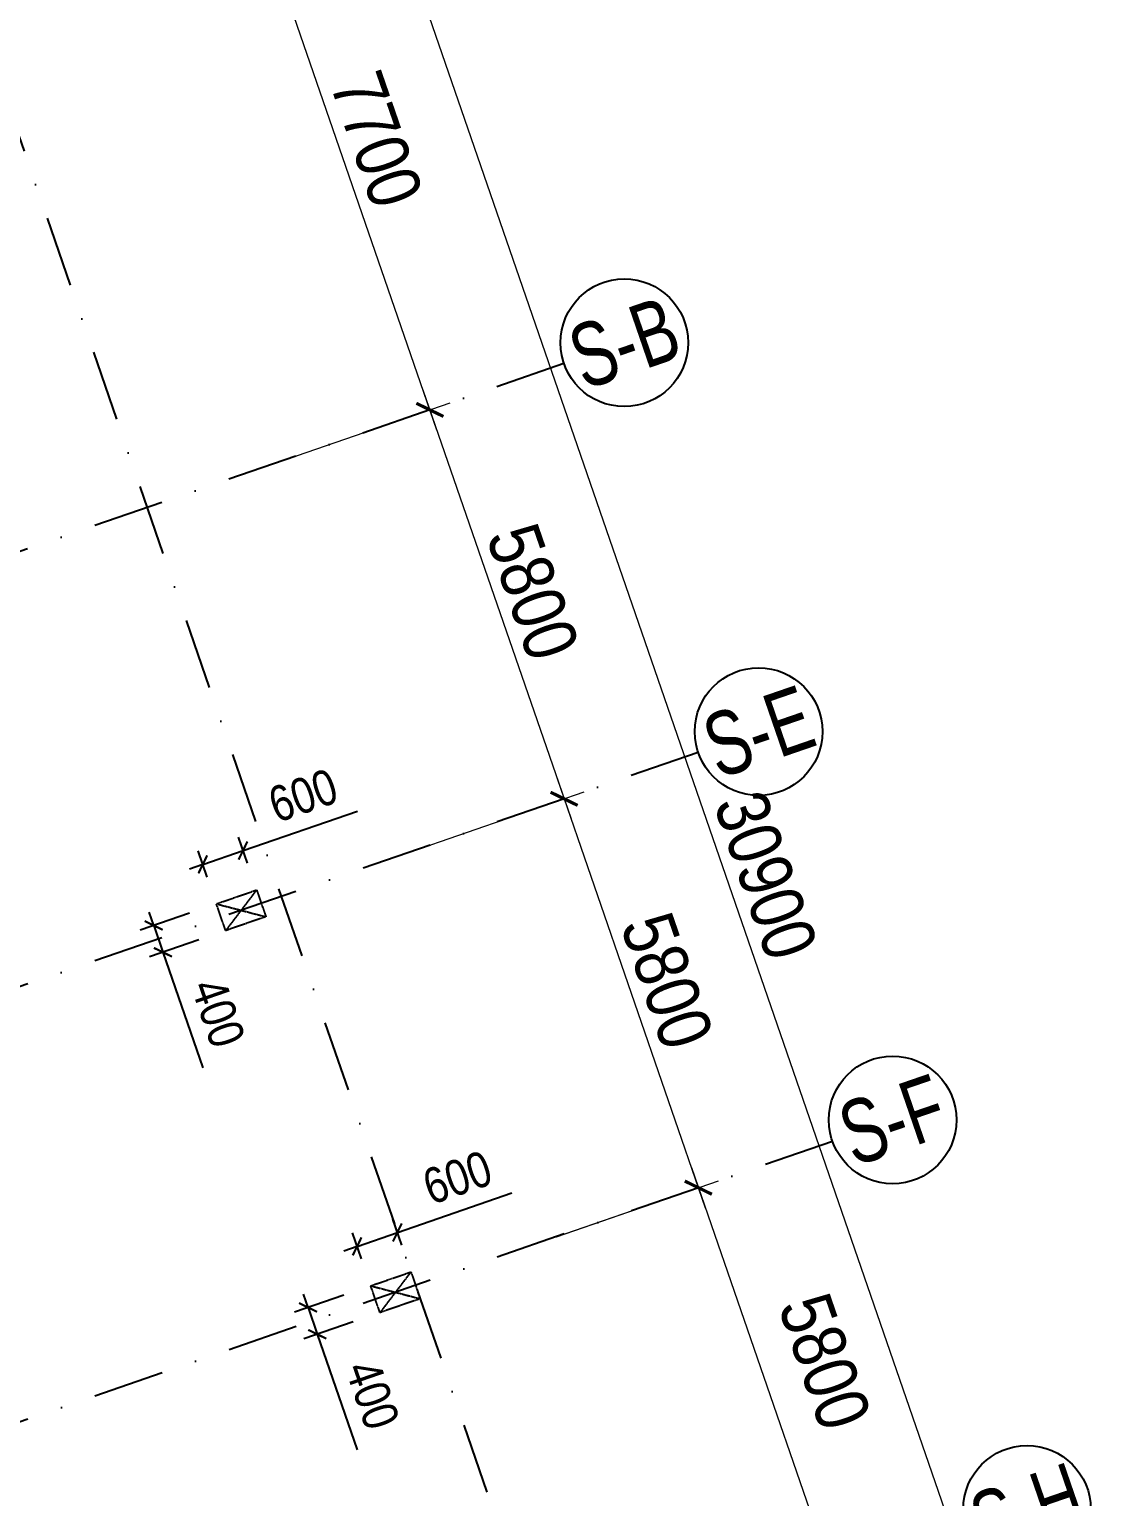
# Model space of a CAD drawing. Header units: millimetres. Extents: x 13965 to 1327256, y -72704 to 46237.
# Drawn here: x 1053904 to 1069108, y 194 to 20879 of the extents above; entities that cross this region are included whole.
import ezdxf
from ezdxf.enums import TextEntityAlignment as Align

# ---------------------------------------------------------------- set-up
doc = ezdxf.new("R2010")
doc.units = ezdxf.units.MM
doc.header["$MEASUREMENT"] = 0
for name, pattern in [('DASHDOT', [1, 0.5, -0.25, 0, -0.25]), ('DASHED', [4.5, 3, -1.5]), ('ST_MBDV Cot vach 220805$0$HIDDEN', [0.375, 0.25, -0.125])]:
    doc.linetypes.add(name, pattern=pattern)
for name, color, linetype in [('ccu11-Khuat', 9, 'DASHED'), ('KC2-DIM', 251, 'Continuous'), ('KT-Luoi truc South Tower', 8, 'DASHDOT'), ('ST_MBDV Cot vach 220805$0$AUDIT_I_220805193045-1', 50, 'Continuous'), ('ST_MBDV Cot vach 220805$0$AUDIT_I_220805193045-5', 6, 'Continuous')]:
    doc.layers.add(name, color=color, linetype=linetype)
doc.layers.add('KT-Kich thuoc', color=159, linetype='Continuous', lineweight=18)
doc.styles.add('Arial Narrow', font='ARIALN.TTF')
doc.styles.add('ST_MBDV Cot vach 220805$0$HBA-Text', font='GOTHIC.TTF')
doc.dimstyles.new('ccu12-200', dxfattribs={"dimscale": 200, "dimtxt": 2.5, "dimasz": 1, "dimexe": 1, "dimexo": 2, "dimgap": 1, "dimtad": 1, "dimdec": 0, "dimdsep": 46, "dimtxsty": 'Arial Narrow', "dimblk": 'ARCHTICK', "dimcen": -1, "dimdle": 1, "dimclrd": 256, "dimclre": 256, "dimclrt": 3, "dimadec": 0, "dimazin": 2, "dimtfac": 0.1, "dimtdec": 0, "dimtmove": 0, "dimatfit": 1, "dimldrblk": 'ARCHTICK', "dimfxl": 1, "dimtvp": 0.833333, "dimtolj": 1, "dimtzin": 12, "dimarcsym": 0})
doc.dimstyles.new('CCU_1-300', dxfattribs={"dimscale": 300, "dimtxt": 2.5, "dimasz": 1, "dimexe": 1, "dimexo": 2, "dimgap": 0.5, "dimtad": 1, "dimdec": 0, "dimdsep": 46, "dimtxsty": 'Arial Narrow', "dimblk": 'ARCHTICK', "dimcen": -1, "dimdle": 1, "dimclrd": 256, "dimclre": 256, "dimclrt": 3, "dimadec": 0, "dimazin": 2, "dimtfac": 0.1, "dimtdec": 0, "dimtix": 1, "dimtmove": 2, "dimatfit": 1, "dimfxl": 1, "dimtvp": 0.833333, "dimtolj": 1, "dimtzin": 12, "dimarcsym": 0})

# ---------------------------------------------------------------- blocks, each defined once
blk = doc.blocks.new('_ArchTick')
at = {"color": 0, "const_width": 0.15}
blk.add_lwpolyline([(-0.5, -0.5), (0.5, 0.5)], dxfattribs=at)
blk = doc.blocks.new('*D1040')
at = {"layer": 'Defpoints', "color": 0, "transparency": 16777216}
for p in [(-45982, 48779), (-41521, 44184), (-44090, 43297, 0)]:
    blk.add_point(p, dxfattribs=at)
at = {"layer": 'KT-Kich thuoc', "lineweight": -2, "transparency": 16777216}
for p, q in [((-43511, 49950), (-41423, 43900)), ((-45415, 48975), (-43130, 49764)), ((-43523, 43493), (-41237, 44282))]:
    blk.add_line(p, q, dxfattribs=at)
at = {"layer": 'KT-Kich thuoc', "lineweight": -2, "transparency": 16777216, "xscale": 300, "yscale": 300, "zscale": 300}
for p, rotation in [((-43414, 49666), 109.0471074798708), ((-41521, 44184), 289.0471074798708)]:
    blk.add_blockref('_ArchTick', p, dxfattribs=dict(at, rotation=rotation))
at = {"layer": 'KT-Kich thuoc', "color": 3, "transparency": 16777216, "insert": (-41963, 47099), "char_height": 750, "attachment_point": 5, "rotation": 289.0471, "style": 'Arial Narrow'}
blk.add_mtext('\\A1;5800', dxfattribs=at)
blk = doc.blocks.new('*D1041')
at = {"layer": 'Defpoints', "color": 0, "transparency": 16777216}
for p in [(-47874, 54262, 0), (-43413, 49666), (-45982, 48779)]:
    blk.add_point(p, dxfattribs=at)
at = {"layer": 'KT-Kich thuoc', "lineweight": -2, "transparency": 16777216}
for p, q in [((-47307, 54458), (-45022, 55247)), ((-45404, 55432), (-43315, 49383)), ((-45415, 48975), (-43129, 49764))]:
    blk.add_line(p, q, dxfattribs=at)
at = {"layer": 'KT-Kich thuoc', "lineweight": -2, "transparency": 16777216, "xscale": 300, "yscale": 300, "zscale": 300}
for p, rotation in [((-45306, 55149), 109.0471074798708), ((-43413, 49666), 289.0471074798708)]:
    blk.add_blockref('_ArchTick', p, dxfattribs=dict(at, rotation=rotation))
at = {"layer": 'KT-Kich thuoc', "color": 3, "transparency": 16777216, "insert": (-43856, 52582), "char_height": 750, "attachment_point": 5, "rotation": 289.0471, "style": 'Arial Narrow'}
blk.add_mtext('\\A1;5800', dxfattribs=at)
blk = doc.blocks.new('*D1045')
at = {"layer": 'Defpoints', "color": 0, "transparency": 16777216}
for p in [(-44089, 43297, 0), (-39628, 38701), (-42197, 37814, 0)]:
    blk.add_point(p, dxfattribs=at)
at = {"layer": 'KT-Kich thuoc', "lineweight": -2, "transparency": 16777216}
for p, q in [((-43522, 43493), (-41237, 44282)), ((-41619, 44467), (-39530, 38418)), ((-41630, 38010), (-39344, 38799))]:
    blk.add_line(p, q, dxfattribs=at)
at = {"layer": 'KT-Kich thuoc', "lineweight": -2, "transparency": 16777216, "xscale": 300, "yscale": 300, "zscale": 300}
for p, rotation in [((-41521, 44184), 109.0471074798708), ((-39628, 38701), 289.0471074798708)]:
    blk.add_blockref('_ArchTick', p, dxfattribs=dict(at, rotation=rotation))
at = {"layer": 'KT-Kich thuoc', "color": 3, "transparency": 16777216, "insert": (-39739, 41731), "char_height": 750, "attachment_point": 5, "rotation": 289.0471, "style": 'Arial Narrow'}
blk.add_mtext('\\A1;5800', dxfattribs=at)
blk = doc.blocks.new('ST_MBDV Cot vach 220805$0$GRID-SYM-flat-103')
at = {"layer": 'ST_MBDV Cot vach 220805$0$AUDIT_I_220805193045-1'}
blk.add_circle((0, 0, 0), 900, dxfattribs=at)
at = {"layer": 'ST_MBDV Cot vach 220805$0$AUDIT_I_220805193045-1', "style": 'ST_MBDV Cot vach 220805$0$HBA-Text'}
blk.add_attdef('GRID', text='', height=900, rotation=19.0471, dxfattribs=at).set_placement((0, 0, 0), align=Align.MIDDLE_CENTER)
blk = doc.blocks.new('*D1067')
at = {"layer": 'Defpoints', "color": 0, "transparency": 16777216}
for p in [(-48876, 62062, 0), (-36033, 33807), (-38792, 32854, 0)]:
    blk.add_point(p, dxfattribs=at)
at = {"layer": 'KT-Kich thuoc', "lineweight": -2, "transparency": 16777216}
for p, q in [((-46215, 63298), (-35935, 33523)), ((-48308, 62258), (-45834, 63113)), ((-38225, 33050), (-35749, 33904))]:
    blk.add_line(p, q, dxfattribs=at)
at = {"layer": 'KT-Kich thuoc', "lineweight": -2, "transparency": 16777216, "xscale": 300, "yscale": 300, "zscale": 300}
for p, rotation in [((-46117, 63015), 109.0471074798708), ((-36033, 33807), 289.0471074798708)]:
    blk.add_blockref('_ArchTick', p, dxfattribs=dict(at, rotation=rotation))
at = {"layer": 'KT-Kich thuoc', "color": 3, "transparency": 16777216, "insert": (-40571, 48585), "char_height": 750, "attachment_point": 5, "rotation": 289.0471, "style": 'Arial Narrow'}
blk.add_mtext('\\A1;30900', dxfattribs=at)
blk = doc.blocks.new('*D1068')
at = {"layer": 'Defpoints', "color": 0, "transparency": 16777216}
for p in [(-47819, 62427), (-48876, 62062), (-47874, 54262)]:
    blk.add_point(p, dxfattribs=at)
at = {"layer": 'KT-Kich thuoc', "lineweight": -2, "transparency": 16777216}
for p, q in [((-45208, 54865), (-47916, 62711)), ((-48308, 62258), (-47535, 62525)), ((-47307, 54458), (-45022, 55247))]:
    blk.add_line(p, q, dxfattribs=at)
at = {"layer": 'KT-Kich thuoc', "lineweight": -2, "transparency": 16777216, "xscale": 300, "yscale": 300, "zscale": 300}
for p, rotation in [((-47819, 62427), 109.0471074798708), ((-45306, 55149), 289.0471074798708)]:
    blk.add_blockref('_ArchTick', p, dxfattribs=dict(at, rotation=rotation))
at = {"layer": 'KT-Kich thuoc', "color": 3, "transparency": 16777216, "insert": (-46058, 58962), "char_height": 750, "attachment_point": 5, "rotation": 289.0471, "style": 'Arial Narrow'}
blk.add_mtext('\\A1;7700', dxfattribs=at)
blk = doc.blocks.new('*D920')
at = {"layer": 'Defpoints', "color": 0, "transparency": 16777216}
for p in [(1058718, 3166, 0), (1058848, 2788, 0), (1057964, 2483)]:
    blk.add_point(p, dxfattribs=at)
at = {"layer": 'KC2-DIM', "lineweight": -2, "transparency": 16777216}
for p, q in [((1058339, 3035), (1057645, 2796)), ((1057834, 2861), (1057768, 3050)), ((1057834, 2861), (1057964, 2483)), ((1058470, 2657), (1057775, 2417)), ((1057964, 2483), (1058526, 856))]:
    blk.add_line(p, q, dxfattribs=at)
at = {"layer": 'KC2-DIM', "lineweight": -2, "transparency": 16777216, "xscale": 200, "yscale": 200, "zscale": 200}
for p, rotation in [((1057834, 2861), 289.0471379531895), ((1057964, 2483), 109.0471379531895)]:
    blk.add_blockref('_ArchTick', p, dxfattribs=dict(at, rotation=rotation))
at = {"layer": 'KC2-DIM', "color": 3, "transparency": 16777216, "insert": (1058741, 1629), "char_height": 500, "attachment_point": 5, "rotation": 289.0471, "style": 'Arial Narrow'}
blk.add_mtext('\\A1;400', dxfattribs=at)
blk = doc.blocks.new('*D921')
at = {"layer": 'Defpoints', "color": 0, "transparency": 16777216}
for p in [(1059093, 3918), (1059285, 3362, 0), (1058718, 3166, 0)]:
    blk.add_point(p, dxfattribs=at)
at = {"layer": 'KC2-DIM', "lineweight": -2, "transparency": 16777216}
for p, q in [((1059093, 3918), (1060706, 4475)), ((1059154, 3740), (1059028, 4107)), ((1058587, 3544), (1058460, 3911)), ((1058526, 3722), (1059093, 3918)), ((1058526, 3722), (1058337, 3656))]:
    blk.add_line(p, q, dxfattribs=at)
at = {"layer": 'KC2-DIM', "lineweight": -2, "transparency": 16777216, "xscale": 200, "yscale": 200, "zscale": 200}
for p, rotation in [((1059093, 3918), 199.0471379532146), ((1058526, 3722), 19.04713795321469)]:
    blk.add_blockref('_ArchTick', p, dxfattribs=dict(at, rotation=rotation))
at = {"layer": 'KC2-DIM', "color": 3, "transparency": 16777216, "insert": (1059940, 4692), "char_height": 500, "attachment_point": 5, "rotation": 19.0471, "style": 'Arial Narrow'}
blk.add_mtext('\\A1;600', dxfattribs=at)
blk = doc.blocks.new('*D922')
at = {"layer": 'Defpoints', "color": 0, "transparency": 16777216}
for p in [(1056541, 8551, 0), (1056672, 8173, 0), (1055788, 7868)]:
    blk.add_point(p, dxfattribs=at)
at = {"layer": 'KC2-DIM', "lineweight": -2, "transparency": 16777216}
for p, q in [((1056163, 8420), (1055469, 8180)), ((1055658, 8246), (1055592, 8435)), ((1055658, 8246), (1055788, 7868)), ((1056294, 8042), (1055599, 7802)), ((1055788, 7868), (1056350, 6241))]:
    blk.add_line(p, q, dxfattribs=at)
at = {"layer": 'KC2-DIM', "lineweight": -2, "transparency": 16777216, "xscale": 200, "yscale": 200, "zscale": 200}
for p, rotation in [((1055658, 8246), 289.0471379532208), ((1055788, 7868), 109.0471379532208)]:
    blk.add_blockref('_ArchTick', p, dxfattribs=dict(at, rotation=rotation))
at = {"layer": 'KC2-DIM', "color": 3, "transparency": 16777216, "insert": (1056565, 7014), "char_height": 500, "attachment_point": 5, "rotation": 289.0471, "style": 'Arial Narrow'}
blk.add_mtext('\\A1;400', dxfattribs=at)
blk = doc.blocks.new('*D923')
at = {"layer": 'Defpoints', "color": 0, "transparency": 16777216}
for p in [(1056917, 9302), (1057109, 8747, 0), (1056541, 8551, 0)]:
    blk.add_point(p, dxfattribs=at)
at = {"layer": 'KC2-DIM', "lineweight": -2, "transparency": 16777216}
for p, q in [((1056917, 9302), (1058530, 9859)), ((1056978, 9125), (1056851, 9492)), ((1056350, 9107), (1056161, 9041)), ((1056411, 8929), (1056284, 9296)), ((1056350, 9107), (1056917, 9302))]:
    blk.add_line(p, q, dxfattribs=at)
at = {"layer": 'KC2-DIM', "lineweight": -2, "transparency": 16777216, "xscale": 200, "yscale": 200, "zscale": 200}
for p, rotation in [((1056917, 9302), 199.0471379532073), ((1056350, 9107), 19.04713795320726)]:
    blk.add_blockref('_ArchTick', p, dxfattribs=dict(at, rotation=rotation))
at = {"layer": 'KC2-DIM', "color": 3, "transparency": 16777216, "insert": (1057764, 10077), "char_height": 500, "attachment_point": 5, "rotation": 19.0471, "style": 'Arial Narrow'}
blk.add_mtext('\\A1;600', dxfattribs=at)
blk = doc.blocks.new('*U1022')
at = {"color": 6, "linetype": 'ST_MBDV Cot vach 220805$0$HIDDEN', "ltscale": 10}
for p, q in [((-75, 125), (-475, -475)), ((-75, -475), (-475, 125))]:
    blk.add_line(p, q, dxfattribs=at)
blk.add_lwpolyline([(-475, -475), (-75, -475), (-75, 125), (-475, 125)], close=True, dxfattribs=at)
blk = doc.blocks.new('*U1021')
at = {"color": 6, "linetype": 'ST_MBDV Cot vach 220805$0$HIDDEN', "ltscale": 10}
for p, q in [((-75, 125), (-475, -475)), ((-75, -475), (-475, 125))]:
    blk.add_line(p, q, dxfattribs=at)
blk.add_lwpolyline([(-475, -475), (-75, -475), (-75, 125), (-475, 125)], close=True, dxfattribs=at)
blk = doc.blocks.new('MBCV-T39')
at = {"layer": 'ST_MBDV Cot vach 220805$0$AUDIT_I_220805193045-5', "linetype": 'ByBlock', "xscale": -0.9999999999999998, "rotation": 289.0471379532163}
for name, p in [('*U1022', (-34619, 21341, 0)), ('*U1021', (-32443, 15956, 0))]:
    blk.add_blockref(name, p, dxfattribs=at)
blk = doc.blocks.new('Asix South Tower')
at = {"layer": 'KT-Luoi truc South Tower', "ltscale": 2000}
for p, q in [((-53965.4, 67304.5), (-40792.5, 29149.9)), ((-43415.2, 55801.6), (-67725.7, 47408.4)), ((-41522.4, 50319.2), (-65827.2, 41928)), ((-39629.6, 44836.7), (-71714.8, 33759.3))]:
    blk.add_line(p, q, dxfattribs=at)
at = {"layer": 'KT-Kich thuoc'}
ref = blk.add_blockref('ST_MBDV Cot vach 220805$0$GRID-SYM-flat-103', (-42564.5, 56095.3, 0), dxfattribs=at)
ref.add_attrib('GRID', 'S-B', dxfattribs={"layer": 'ST_MBDV Cot vach 220805$0$AUDIT_I_220805193045-1', "height": 900, "rotation": 19, "style": 'ST_MBDV Cot vach 220805$0$HBA-Text', "width": 0.75}).set_placement((-42564.5, 56095.3, 0), align=Align.MIDDLE_CENTER)
ref = blk.add_blockref('ST_MBDV Cot vach 220805$0$GRID-SYM-flat-103', (-40671.7, 50612.9, 0), dxfattribs=at)
ref.add_attrib('GRID', 'S-E', dxfattribs={"layer": 'ST_MBDV Cot vach 220805$0$AUDIT_I_220805193045-1', "height": 900, "rotation": 19, "style": 'ST_MBDV Cot vach 220805$0$HBA-Text', "width": 0.75}).set_placement((-40671.7, 50612.9, 0), align=Align.MIDDLE_CENTER)
ref = blk.add_blockref('ST_MBDV Cot vach 220805$0$GRID-SYM-flat-103', (-38781.7, 45138.8, 0), dxfattribs=at)
ref.add_attrib('GRID', 'S-F', dxfattribs={"layer": 'ST_MBDV Cot vach 220805$0$AUDIT_I_220805193045-1', "height": 900, "rotation": 19, "style": 'ST_MBDV Cot vach 220805$0$HBA-Text', "width": 0.75}).set_placement((-38781.7, 45138.8, 0), align=Align.MIDDLE_CENTER)
ref = blk.add_blockref('ST_MBDV Cot vach 220805$0$GRID-SYM-flat-103', (-36886, 39648, 0), dxfattribs=at)
ref.add_attrib('GRID', 'S-H', dxfattribs={"layer": 'ST_MBDV Cot vach 220805$0$AUDIT_I_220805193045-1', "height": 900, "rotation": 19, "style": 'ST_MBDV Cot vach 220805$0$HBA-Text', "width": 0.75}).set_placement((-36886, 39648, 0), align=Align.MIDDLE_CENTER)
for base, p1, p2, picture, middle in [((-36033, 33806.5), (-48875.5, 62062.4, 0), (-38792.1, 32854, 0), '*D1067', (-40571.3, 48584.6)), ((-47818.6, 62427.4), (-47874.4, 54262.1), (-48875.5, 62062.4), '*D1068', (-46058.4, 58962.1)), ((-43412.9, 49666.5), (-47874.4, 54262.1, 0), (-45982.3, 48779.4), '*D1041', (-43855.5, 52581.6)), ((-41520.8, 44183.8), (-45982.3, 48779.4), (-44090.1, 43296.7, 0), '*D1040', (-41963.4, 47098.9))]:
    dim = blk.add_linear_dim(base=base, p1=p1, p2=p2, angle=109.04711, dimstyle='CCU_1-300', dxfattribs=at)
    dim.commit()
    dim.dimension.update_dxf_attribs({"geometry": picture, "text_midpoint": middle})
dim = blk.add_linear_dim(base=(-39628, 38701.3), p1=(-44089.5, 43296.9, 0), p2=(-42197.3, 37814.3, 0), angle=109.04711, dimstyle='CCU_1-300', dxfattribs=at)
dim.commit()
dim.dimension.update_dxf_attribs({"geometry": '*D1045', "text_midpoint": (-39739.1, 41730.9), "dimtype": 128})

msp = doc.modelspace()

# ---------------------------------------------------------------- block references
at = {"layer": 'ccu11-Khuat'}
msp.add_blockref('MBCV-T39', (1091585, -12563.9), dxfattribs=at)
at = {"layer": 'KT-Kich thuoc'}
msp.add_blockref('Asix South Tower', (1104857.6, -39634.4), dxfattribs=at)

# ---------------------------------------------------------------- dimensions: what is measured, and where the dimension line sits
at = {"layer": 'KC2-DIM'}
for p1, p2, distance, picture, middle in [((1056541.5, 8550.9, 0), (1057108.6, 8746.7, 0), 587.9, '*D923', (1057763.9, 10076.6, 0)), ((1056541.5, 8550.9, 0), (1056672, 8172.8, 0), -935.1, '*D922', (1056564.5, 7013.8, 0)), ((1058717.5, 3166), (1059284.7, 3361.8), 587.9, '*D921', (1059940, 4691.7, 0)), ((1058717.5, 3166), (1058848.1, 2787.9), -935.1, '*D920', (1058740.6, 1628.9, 0))]:
    dim = msp.add_aligned_dim(p1=p1, p2=p2, distance=distance, dimstyle='ccu12-200', dxfattribs=at)
    dim.commit()
    dim.dimension.update_dxf_attribs({"geometry": picture, "text_midpoint": middle})

doc.saveas('drawing.dxf')
